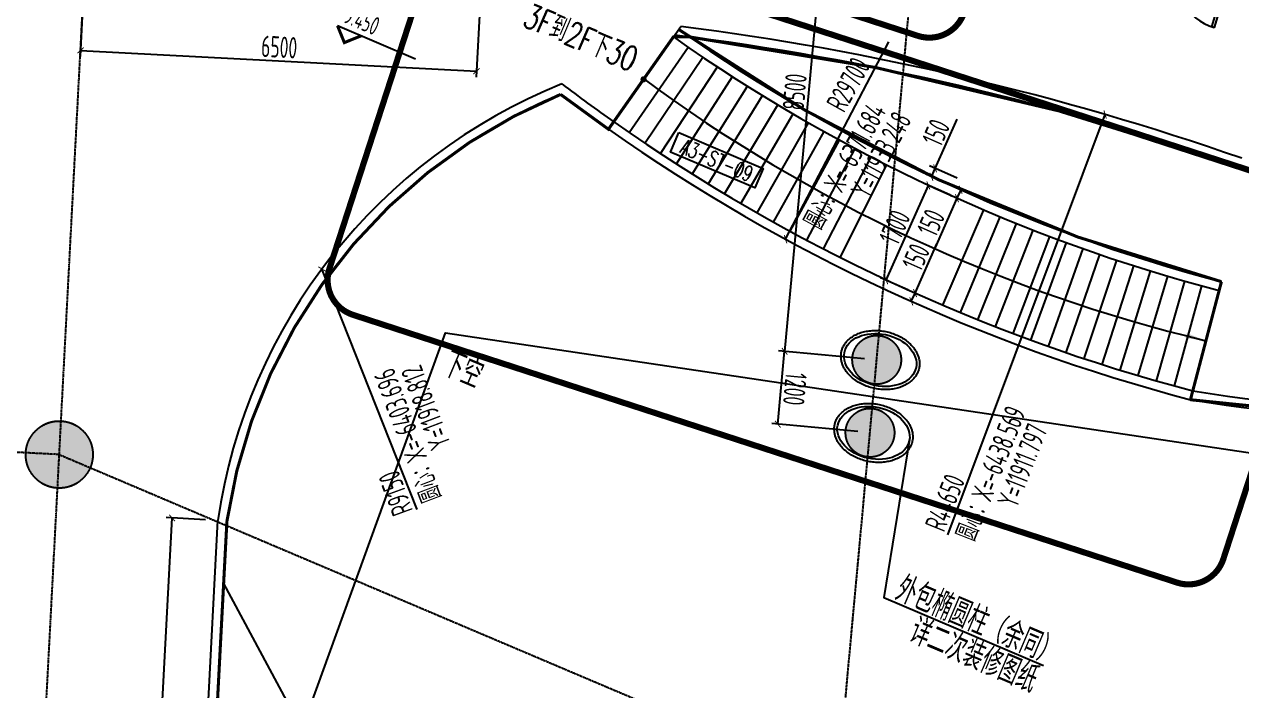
# Model space of a CAD drawing. Extents: x 11778731 to 12007717, y -6694179 to -6363962.
# Drawn here: x 11906590 to 11926542, y -6405151 to -6394229 of the extents above; entities that cross this region are included whole.
import ezdxf
from ezdxf.enums import TextEntityAlignment as Align
from ezdxf.xclip import XClip

# ---------------------------------------------------------------- set-up
doc = ezdxf.new("R2010")
doc.units = 0
doc.header["$LTSCALE"] = 10
doc.header["$MEASUREMENT"] = 0
doc.header["$XCLIPFRAME"] = 0
for name, pattern in [('A3-RG-axis-100$0$CENTER', [2, 1.25, -0.25, 0.25, -0.25]), ('A3-RI-3F$0$$1$CENTER', [2, 1.25, -0.25, 0.25, -0.25]), ('A3-RI-3F$0$DASH', [0.35, 0.25, -0.1]), ('DASHED2', [0.375, 0.25, -0.125])]:
    doc.linetypes.add(name, pattern=pattern)
for name, color, linetype in [('A-CLOD', 200, 'Continuous'), ('A3-RB-3F-100$0$A-DIMS-100', 1, 'Continuous'), ('A3-RG-axis-100$0$A-DIMS-100', 1, 'Continuous'), ('A3-RG-axis-100$0$A-GRID', 1, 'A3-RG-axis-100$0$CENTER'), ('A3-RI-3F$0$$1$A-GRID', 1, 'A3-RI-3F$0$$1$CENTER'), ('A3-RI-3F$0$A-DOOR', 32, 'Continuous'), ('A3-RI-3F$0$A-FLOR-CURT', 55, 'Continuous'), ('A3-RI-3F$0$A-GLAZ', 140, 'Continuous'), ('A3-RI-3F$0$A-STRS-HRAL', 80, 'Continuous'), ('A3-RI-3F$0$A-SYMB-VOID', 35, 'Continuous'), ('A3-RI-3F$0$A-WALL-FINI', 95, 'Continuous'), ('A3-RS-1F$0$A-HATH-GRAY', 8, 'Continuous'), ('A3-RS-1F$0$A-WALL', 7, 'Continuous'), ('A3-RV-3F$0$A-STRS', 50, 'Continuous'), ('A3-RV-3F$0$A-STRS-HRAL', 80, 'Continuous'), ('A3-RV-3F$0$A-SYMB-STRS', 1, 'Continuous'), ('A3-SYMB-3F-100$0$A-SYMB', 4, 'Continuous'), ('A3-SYMB-3F-100$0$A-SYMB-AREA', 4, 'Continuous'), ('A3-SYMB-3F-100$0$A-SYMB-NAME', 4, 'Continuous'), ('A3-SYMB-3F-100$0$A-SYMB-NAME-E', 4, 'Continuous'), ('A3-SYMB-3F-100$0$A-SYMB-NUMB-T', 4, 'Continuous'), ('A3-SYMB-3F-100$0$A-SYMB-STRS', 1, 'Continuous')]:
    doc.layers.add(name, color=color, linetype=linetype)
doc.styles.add('A3-RB-3F-100$0$XD2008', font='xd-hzs.shx', dxfattribs={"width": 0.7, "bigfont": 'xd-hztxt.shx'})
doc.styles.add('A3-RG-axis-100$0$XD2008', font='xd-hzs.shx', dxfattribs={"width": 0.7, "bigfont": 'xd-hztxt.shx'})
doc.styles.add('A3-SYMB-3F-100$0$ECADI', font='hzs.shx', dxfattribs={"width": 0.7, "bigfont": 'hztxt.shx'})
doc.styles.add('A3-SYMB-3F-100$0$ECADI-TXT', font='simplex.shx', dxfattribs={"bigfont": 'hztxt.shx'})
doc.styles.add('A3-SYMB-3F-100$0$XD2008', font='hzs.shx', dxfattribs={"width": 0.7, "bigfont": 'hztxt.shx'})
doc.dimstyles.new('A3-RB-3F-100$0$XD100$0', dxfattribs={"dimscale": 100, "dimtxt": 3.5, "dimasz": 1, "dimexe": 1, "dimexo": 2, "dimgap": 0.5, "dimtad": 1, "dimdec": 0, "dimdsep": 46, "dimtxsty": 'A3-RB-3F-100$0$XD2008', "dimblk1": 'A3-RB-3F-100$0$_ARCHTICK', "dimblk2": 'A3-RB-3F-100$0$_ARCHTICK', "dimsah": 1, "dimcen": 2.5, "dimclrt": 4, "dimaunit": 1, "dimadec": 0, "dimazin": 0, "dimtfac": 1, "dimtdec": 0, "dimtix": 1, "dimtmove": 0, "dimatfit": 3, "dimfxl": 0, "dimtolj": 1, "dimtzin": 0, "dimarcsym": 0})
doc.dimstyles.new('A3-RG-axis-100$0$XD100$0', dxfattribs={"dimscale": 100, "dimtxt": 3.5, "dimasz": 1, "dimexe": 1, "dimexo": 2, "dimgap": 0.5, "dimtad": 1, "dimdec": 0, "dimdsep": 46, "dimtxsty": 'A3-RG-axis-100$0$XD2008', "dimblk1": 'A3-RG-axis-100$0$_ARCHTICK', "dimblk2": 'A3-RG-axis-100$0$_ARCHTICK', "dimsah": 1, "dimcen": 2.5, "dimclrt": 4, "dimaunit": 1, "dimadec": 0, "dimazin": 0, "dimtfac": 1, "dimtdec": 0, "dimtix": 1, "dimtmove": 0, "dimatfit": 3, "dimfxl": 0, "dimtolj": 1, "dimtzin": 0, "dimarcsym": 0})

# ---------------------------------------------------------------- blocks, each defined once
blk = doc.blocks.new('A3-RV-3F')
at = {"layer": 'A3-RV-3F$0$A-STRS'}
for p, q in [((11916250, -6395826), (11917228, -6394435)), ((11916504, -6396002), (11917468, -6394602)), ((11916760, -6396176), (11917709, -6394766)), ((11917018, -6396348), (11917952, -6394927)), ((11917277, -6396516), (11918196, -6395086)), ((11917538, -6396682), (11918442, -6395243)), ((11917801, -6396846), (11918690, -6395396)), ((11918066, -6397006), (11918940, -6395548)), ((11918332, -6397164), (11919191, -6395696)), ((11918600, -6397318), (11919443, -6395842)), ((11918870, -6397470), (11919697, -6395985)), ((11919141, -6397620), (11919953, -6396126)), ((11919413, -6397766), (11920209, -6396264)), ((11919687, -6397910), (11920468, -6396399)), ((11919963, -6398050), (11920728, -6396532)), ((11921647, -6398833), (11922314, -6397269)), ((11921932, -6398953), (11922583, -6397382)), ((11922218, -6399070), (11922853, -6397493)), ((11922506, -6399184), (11923124, -6397600)), ((11922795, -6399295), (11923396, -6397705)), ((11923085, -6399403), (11923670, -6397806)), ((11923376, -6399508), (11923944, -6397905)), ((11923668, -6399610), (11924219, -6398001)), ((11923961, -6399708), (11924496, -6398095)), ((11924256, -6399804), (11924773, -6398185)), ((11924551, -6399897), (11925051, -6398272)), ((11924847, -6399986), (11925331, -6398357)), ((11925144, -6400073), (11925611, -6398438)), ((11925442, -6400156), (11925891, -6398517)), ((11925741, -6400236), (11926173, -6398592))]:
    blk.add_line(p, q, dxfattribs=at)
at = {"layer": 'A3-RV-3F$0$A-STRS-HRAL'}
for p, q in [((11917228, -6394435), (11917315, -6394313)), ((11916164, -6395948), (11916250, -6395826)), ((11926173, -6398592), (11926211, -6398447)), ((11925703, -6400382), (11925741, -6400236))]:
    blk.add_line(p, q, dxfattribs=at)
for radius in [27700, 27850, 29550, 29700]:
    blk.add_arc((11933253, -6371657), radius, 234.8733, 255.2733, dxfattribs=at)
at = {"layer": 'A3-RV-3F$0$A-SYMB-STRS', "extrusion": (-1.20972e-14, 6.84426e-15, -1), "const_width": 50, "elevation": 0}
blk.add_lwpolyline([(-11916741, -6395155, -1), (-11916737, -6395105, -1)], format="xyb", close=True, dxfattribs=at)
at = {"layer": 'A3-RV-3F$0$A-SYMB-STRS'}
blk.add_arc((11931904, -6374602), 25515, 233.4829, 256.5208, dxfattribs=at)
at = {"layer": 'A3-RV-3F$0$A-SYMB-STRS', "extrusion": (-9.81075e-10, -3.83351e-09, -1)}
blk.add_solid([(-11925620, -6399372, 0), (-11925641, -6399290, 0), (-11925957, -6399414, 0)], dxfattribs=at)
blk = doc.blocks.new('A3-RI-3F$0$J-双扇门-1800')
for points in [[(25, 80), (25, 955), (65, 955), (65, 80)], [(1775, 80), (1775, 955), (1735, 955), (1735, 80)], [(0, 80), (25, 80), (25, 40), (45, 40), (45, 0), (0, 0)], [(1800, 80), (1775, 80), (1775, 40), (1755, 40), (1755, 0), (1800, 0)]]:
    blk.add_lwpolyline(points, close=True)
for centre, start, end in [((25, 80), 360, 90), ((1775, 80), 90, 180)]:
    blk.add_arc(centre, 875, start, end)
blk = doc.blocks.new('A3-RI-3F')
at = {"layer": 'A3-RI-3F$0$$1$A-GRID'}
blk.add_line((11918377, -6423423), (11921341, -6391264), dxfattribs=at)
at = {"layer": 'A3-RI-3F$0$A-FLOR-CURT', "color": 212, "linetype": 'A3-RI-3F$0$DASH', "const_width": 50}
blk.add_lwpolyline([(11917315, -6394313, 0.089248), (11926211, -6398447), (11925703, -6400382, 0.09896), (11935487, -6399828, -0.017803), (11936101, -6399687)], format="xyb", dxfattribs=at)
at = {"layer": 'A3-RI-3F$0$A-FLOR-CURT', "color": 170, "linetype": 'A3-RI-3F$0$DASH', "const_width": 50}
blk.add_lwpolyline([(11926493, -6396565, 0.052123), (11917489, -6394434), (11917228, -6394435), (11916164, -6395948), (11915379, -6395377, 0.263888), (11909910, -6402375), (11909461, -6410947, 0.270782), (11913854, -6418314, 0.242696), (11921643, -6418532), (11929176, -6413825, -0.244698), (11942986, -6412739), (11948447, -6415057, 0.668179), (11951083, -6412467), (11948801, -6406818, 0.221695), (11943856, -6402207), (11926494, -6396566)], format="xyb", dxfattribs=at)
at = {"layer": 'A3-RI-3F$0$A-GLAZ', "const_width": 50}
blk.add_lwpolyline([(11917228, -6394435), (11916164, -6395948)], dxfattribs=at)
at = {"layer": 'A3-RI-3F$0$A-STRS-HRAL'}
for p, q in [((11917228, -6394435), (11917348, -6394265)), ((11916250, -6395826), (11916164, -6395948)), ((11926494, -6396566), (11943856, -6402207)), ((11909311, -6410944), (11909760, -6402360)), ((11909461, -6410947), (11909910, -6402375))]:
    blk.add_line(p, q, dxfattribs=at)
for centre, radius, start, end in [((11911797, -6438569), 44650, 70.7159, 82.858), ((11911797, -6438569), 44500, 70.7138, 82.9606), ((11918812, -6403696), 9150, 111.8867, 171.6007), ((11933253, -6371657), 29550, 232.8354, 234.8733), ((11918812, -6403696), 9000, 112.4251, 171.5558), ((11933253, -6371657), 29700, 233.0003, 234.8733), ((11929338, -6378532), 22000, 260.5903, 284.5336), ((11929338, -6378532), 22150, 260.5903, 284.5336)]:
    blk.add_arc(centre, radius, start, end, dxfattribs=at)
at = {"layer": 'A3-RI-3F$0$A-SYMB-VOID'}
blk.add_lwpolyline([(11909493, -6410336), (11913493, -6399283), (11947092, -6404294)], dxfattribs=at)
at = {"layer": 'A3-RI-3F$0$A-WALL-FINI'}
for centre in [(11920618, -6399731), (11920508, -6400926)]:
    blk.add_ellipse(centre, major_axis=(587, -125), ratio=0.708333, dxfattribs=at)
for points in [[(11921254, -6399867), (11921257, -6399855), (11921259, -6399842), (11921262, -6399812), (11921262, -6399794), (11921261, -6399758), (11921259, -6399740), (11921252, -6399705), (11921247, -6399687), (11921235, -6399652), (11921228, -6399635), (11921212, -6399601), (11921202, -6399584), (11921181, -6399552), (11921170, -6399536), (11921139, -6399497), (11921118, -6399476), (11921073, -6399434), (11921049, -6399415), (11920997, -6399379), (11920970, -6399362), (11920913, -6399332), (11920883, -6399318), (11920821, -6399295), (11920789, -6399284), (11920725, -6399268), (11920692, -6399261), (11920626, -6399251), (11920593, -6399248), (11920527, -6399246), (11920495, -6399247), (11920430, -6399253), (11920399, -6399258), (11920337, -6399271), (11920308, -6399279), (11920251, -6399300), (11920224, -6399312), (11920173, -6399340), (11920149, -6399356), (11920109, -6399387), (11920093, -6399402), (11920063, -6399433), (11920050, -6399450), (11920026, -6399485), (11920016, -6399503), (11920000, -6399538), (11919993, -6399555), (11919984, -6399589), (11919980, -6399606), (11919976, -6399640), (11919975, -6399658), (11919975, -6399693), (11919977, -6399711), (11919983, -6399746), (11919987, -6399763), (11919997, -6399798), (11920004, -6399815), (11920019, -6399849), (11920028, -6399866), (11920047, -6399898), (11920058, -6399914), (11920088, -6399953), (11920107, -6399975), (11920151, -6400017), (11920174, -6400037), (11920224, -6400073), (11920251, -6400091), (11920307, -6400122), (11920337, -6400136), (11920397, -6400161), (11920428, -6400172), (11920492, -6400190), (11920525, -6400197), (11920590, -6400208), (11920623, -6400212), (11920689, -6400216), (11920722, -6400216), (11920786, -6400212), (11920818, -6400208), (11920880, -6400196), (11920910, -6400189), (11920967, -6400170), (11920995, -6400158), (11921047, -6400132), (11921072, -6400117), (11921113, -6400087), (11921131, -6400073), (11921163, -6400041), (11921178, -6400024), (11921204, -6399989), (11921215, -6399970), (11921232, -6399935), (11921239, -6399919), (11921248, -6399891), (11921252, -6399879), (11921254, -6399867)], [(11921144, -6401062), (11921147, -6401050), (11921149, -6401037), (11921152, -6401007), (11921152, -6400989), (11921151, -6400953), (11921148, -6400935), (11921142, -6400900), (11921137, -6400882), (11921125, -6400847), (11921118, -6400830), (11921101, -6400796), (11921092, -6400779), (11921071, -6400747), (11921060, -6400731), (11921029, -6400692), (11921008, -6400671), (11920963, -6400629), (11920939, -6400610), (11920887, -6400574), (11920860, -6400557), (11920803, -6400527), (11920773, -6400513), (11920711, -6400490), (11920679, -6400479), (11920615, -6400462), (11920582, -6400456), (11920516, -6400446), (11920483, -6400443), (11920417, -6400441), (11920384, -6400442), (11920320, -6400448), (11920289, -6400453), (11920227, -6400466), (11920198, -6400474), (11920141, -6400495), (11920114, -6400507), (11920063, -6400535), (11920039, -6400551), (11919999, -6400582), (11919983, -6400597), (11919953, -6400628), (11919940, -6400645), (11919916, -6400680), (11919905, -6400698), (11919889, -6400733), (11919883, -6400750), (11919874, -6400783), (11919870, -6400801), (11919866, -6400835), (11919865, -6400853), (11919865, -6400888), (11919867, -6400906), (11919872, -6400941), (11919877, -6400958), (11919887, -6400993), (11919894, -6401010), (11919909, -6401044), (11919918, -6401061), (11919937, -6401093), (11919948, -6401109), (11919977, -6401148), (11919997, -6401170), (11920040, -6401212), (11920064, -6401231), (11920114, -6401268), (11920141, -6401286), (11920197, -6401317), (11920226, -6401331), (11920287, -6401356), (11920318, -6401367), (11920382, -6401385), (11920415, -6401392), (11920480, -6401403), (11920513, -6401407), (11920579, -6401411), (11920612, -6401411), (11920676, -6401407), (11920708, -6401403), (11920769, -6401391), (11920799, -6401384), (11920857, -6401365), (11920885, -6401353), (11920937, -6401327), (11920962, -6401312), (11921003, -6401282), (11921021, -6401268), (11921053, -6401236), (11921067, -6401219), (11921093, -6401184), (11921105, -6401165), (11921122, -6401130), (11921129, -6401114), (11921138, -6401086), (11921141, -6401074), (11921144, -6401062)]]:
    blk.add_open_spline(points, degree=3, knots=[0, 0, 0, 0, 0.076523, 0.076523, 0.183626, 0.183626, 0.290729, 0.290729, 0.397831, 0.397831, 0.504934, 0.504934, 0.612037, 0.612037, 0.719139, 0.719139, 0.87668, 0.87668, 1.03422, 1.03422, 1.191761, 1.191761, 1.349301, 1.349301, 1.506841, 1.506841, 1.664382, 1.664382, 1.821922, 1.821922, 1.979462, 1.979462, 2.137003, 2.137003, 2.294543, 2.294543, 2.452083, 2.452083, 2.609624, 2.609624, 2.73537, 2.73537, 2.861116, 2.861116, 2.986863, 2.986863, 3.092591, 3.092591, 3.198319, 3.198319, 3.304047, 3.304047, 3.409776, 3.409776, 3.515504, 3.515504, 3.621232, 3.621232, 3.72696, 3.72696, 3.832689, 3.832689, 3.989552, 3.989552, 4.146415, 4.146415, 4.303278, 4.303278, 4.460141, 4.460141, 4.617004, 4.617004, 4.773867, 4.773867, 4.93073, 4.93073, 5.087593, 5.087593, 5.244456, 5.244456, 5.401319, 5.401319, 5.558182, 5.558182, 5.715045, 5.715045, 5.84446, 5.84446, 5.973874, 5.973874, 6.103289, 6.103289, 6.20947, 6.20947, 6.283185, 6.283185, 6.283185, 6.283185], dxfattribs=at)
at = {"layer": 'A3-RI-3F$0$A-DOOR', "rotation": 163.1893244103685}
blk.add_blockref('A3-RI-3F$0$J-双扇门-1800', (11926390, -6393376), dxfattribs=at)
blk = doc.blocks.new('A3-RG-axis-100$0$_ARCHTICK')
at = {"color": 0, "linetype": 'ByBlock', "const_width": 0.15}
blk.add_lwpolyline([(-0.5, -0.5), (0.5, 0.5)], dxfattribs=at)
blk = doc.blocks.new('*D290')
at = {"layer": 'A3-RG-axis-100$0$A-DIMS-100', "color": 0, "lineweight": -2}
for p, q in [((11907598, -6392979), (11907505, -6394755)), ((11914090, -6393319), (11913997, -6395096)), ((11907511, -6394656), (11914002, -6394996))]:
    blk.add_line(p, q, dxfattribs=at)
at = {"layer": 'A3-RG-axis-100$0$A-DIMS-100', "color": 0, "lineweight": -2, "xscale": 100, "yscale": 100, "zscale": 100}
for p, rotation in [((11907511, -6394656), 177.0000581543103), ((11914002, -6394996), 357.0000581543102)]:
    blk.add_blockref('A3-RG-axis-100$0$_ARCHTICK', p, dxfattribs=dict(at, rotation=rotation))
at = {"layer": 'A3-RG-axis-100$0$A-DIMS-100', "color": 4, "insert": (11910768, -6394601), "char_height": 350, "attachment_point": 5, "rotation": 357.0001, "style": 'A3-RG-axis-100$0$XD2008'}
blk.add_mtext('\\A1;6500', dxfattribs=at)
blk = doc.blocks.new('*D293')
at = {"layer": 'A3-RG-axis-100$0$A-DIMS-100', "color": 0, "lineweight": -2}
for p, q in [((11918940, -6400783), (11919051, -6399588)), ((11920362, -6399710), (11918952, -6399579)), ((11920252, -6400904), (11918841, -6400773))]:
    blk.add_line(p, q, dxfattribs=at)
at = {"layer": 'A3-RG-axis-100$0$A-DIMS-100', "color": 0, "lineweight": -2, "xscale": 100, "yscale": 100, "zscale": 100}
for p, rotation in [((11919051, -6399588), 84.69567084425691), ((11918940, -6400783), 264.6956708442569)]:
    blk.add_blockref('A3-RG-axis-100$0$_ARCHTICK', p, dxfattribs=dict(at, rotation=rotation))
at = {"layer": 'A3-RG-axis-100$0$A-DIMS-100', "color": 4, "insert": (11919220, -6400206), "char_height": 350, "attachment_point": 5, "rotation": 264.6957, "style": 'A3-RG-axis-100$0$XD2008'}
blk.add_mtext('\\A1;1200', dxfattribs=at)
blk = doc.blocks.new('*D315')
at = {"layer": 'A3-RG-axis-100$0$A-DIMS-100', "color": 0, "lineweight": -2}
for p, q in [((11919831, -6391125), (11919051, -6399589)), ((11921142, -6391245), (11919732, -6391116)), ((11920362, -6399710), (11918952, -6399580))]:
    blk.add_line(p, q, dxfattribs=at)
at = {"layer": 'A3-RG-axis-100$0$A-DIMS-100', "color": 0, "lineweight": -2, "xscale": 100, "yscale": 100, "zscale": 100}
for p, rotation in [((11919831, -6391125), 84.73427666424118), ((11919051, -6399589), 264.7342766642412)]:
    blk.add_blockref('A3-RG-axis-100$0$_ARCHTICK', p, dxfattribs=dict(at, rotation=rotation))
at = {"layer": 'A3-RG-axis-100$0$A-DIMS-100', "color": 4, "insert": (11919217, -6395336), "char_height": 350, "attachment_point": 5, "rotation": 84.7343, "style": 'A3-RG-axis-100$0$XD2008'}
blk.add_mtext('\\A1;8500', dxfattribs=at)
blk = doc.blocks.new('A3-SYMB-3F-100$0$ECADI-TAG-NAME')
at = {"layer": 'A3-SYMB-3F-100$0$A-SYMB-NAME', "style": 'A3-SYMB-3F-100$0$ECADI-TXT', "width": 0.7}
blk.add_attdef('CHINESENAME', (1.86, 1.53), '', height=4, dxfattribs=at)
at = {"layer": 'A3-SYMB-3F-100$0$A-SYMB-NAME-E', "style": 'A3-SYMB-3F-100$0$ECADI-TXT', "width": 0.7}
blk.add_attdef('ENGLISHLOW', (2.18, 6.96), '', height=2.5, dxfattribs=at)
blk = doc.blocks.new('A3-SYMB-3F-100$0$ECADI-TAG-ROOM')
at = {"layer": 'A3-SYMB-3F-100$0$A-SYMB-AREA', "style": 'A3-SYMB-3F-100$0$ECADI', "width": 0.7}
blk.add_attdef('340M2', text='', height=2.5, dxfattribs=at).set_placement((7.17, -1.75), align=Align.MIDDLE_LEFT)
at = {"layer": 'A3-SYMB-3F-100$0$A-SYMB-NAME', "style": 'A3-SYMB-3F-100$0$ECADI', "width": 0.7}
blk.add_attdef('CHINESENAME', (-5.13, 0.09), '', height=4.5, dxfattribs=at)
at = {"layer": 'A3-SYMB-3F-100$0$A-SYMB-NAME-E', "style": 'A3-SYMB-3F-100$0$ECADI', "width": 0.7}
for tag, p in [('ENGLISHHIGH', (-5.13, 8.04)), ('ENGLISHLOW', (-5.13, 4.84))]:
    blk.add_attdef(tag, p, '', height=2.5, dxfattribs=at)
blk = doc.blocks.new('A3-SYMB-3F-100$0$ECADI-TAG-HGHT（国标）')
at = {"color": 1}
blk.add_line((-2.12, 2.12), (11.77, 2.12), dxfattribs=at)
at = {"color": 1, "const_width": 0.5}
blk.add_lwpolyline([(-2.12, 2.12), (0, 0), (2.12, 2.12)], dxfattribs=at)
at = {"color": 1}
blk.add_point((-1.48, 4.6), dxfattribs=at)
at = {"style": 'A3-SYMB-3F-100$0$XD2008', "width": 0.7}
blk.add_attdef('FL', text='', height=3, dxfattribs=at).set_placement((-2.69, 2.97), align=Align.RIGHT)
for tag, p in [('F.F.L.', (2.28, 2.97)), ('T.O.S.', (2.28, -1.1))]:
    blk.add_attdef(tag, p, '', height=3, dxfattribs=at)
blk = doc.blocks.new('A3-SYMB-3F-100$0$ECADI-TAG-CODE')
at = {"layer": 'A3-SYMB-3F-100$0$A-SYMB-NUMB-T', "color": 1}
blk.add_lwpolyline([(0, 3.5), (15, 3.5), (15, 0), (0, 0)], close=True, dxfattribs=at)
at = {"layer": 'A3-SYMB-3F-100$0$A-SYMB-NUMB-T', "style": 'A3-SYMB-3F-100$0$ECADI-TXT', "width": 0.7}
blk.add_attdef('CODE', text='', height=2.5, dxfattribs=at).set_placement((7.5, 1.75), align=Align.MIDDLE_CENTER)
blk = doc.blocks.new('A3-SYMB-3F-100')
at = {"layer": 'A3-SYMB-3F-100$0$A-SYMB'}
for points in [[(11921102, -6400999), (11920676, -6403626), (11923297, -6404739)], [(11909857, -6403393), (11911047, -6405610), (11914017, -6406871)]]:
    blk.add_lwpolyline(points, dxfattribs=at)
ref = blk.add_blockref('A3-SYMB-3F-100$0$ECADI-TAG-HGHT（国标）', (11911835, -6394528), dxfattribs=dict(at, xscale=100, yscale=99.99999999999999, rotation=337))
ref.add_attrib('F.F.L.', '9.450', (11911800, -6394191), dxfattribs={"layer": '0', "height": 300, "rotation": 337, "style": 'A3-SYMB-3F-100$0$XD2008', "width": 0.7})
at = {"layer": 'A3-SYMB-3F-100$0$A-SYMB', "xscale": 100.0000000100172, "yscale": 100.0000000002328, "zscale": 100, "rotation": 337}
blk.add_blockref('A3-SYMB-3F-100$0$ECADI-TAG-CODE', (11917183, -6396325), dxfattribs=at).add_auto_attribs({'CODE': 'A3-ST-09'})
at = {"layer": 'A3-SYMB-3F-100$0$A-SYMB'}
ref = blk.add_blockref('A3-SYMB-3F-100$0$ECADI-TAG-ROOM', (11913875, -6400176), dxfattribs=dict(at, xscale=99.99999999989046, yscale=100.0000000001164, rotation=337))
ref.add_attrib('CHINESENAME', '下空', (11913407, -6399968), dxfattribs={"height": 450, "rotation": 337, "style": 'A3-SYMB-3F-100$0$ECADI', "width": 0.7})
ref = blk.add_blockref('A3-SYMB-3F-100$0$ECADI-TAG-ROOM', (11922381, -6404322), dxfattribs=dict(at, xscale=-99.9999999998905, yscale=100.0000000001164, rotation=336.9999999996269))
ref.add_attrib('CHINESENAME', '外包椭圆柱（余同）', (11920831, -6403655), dxfattribs={"height": 450, "rotation": 337, "style": 'A3-SYMB-3F-100$0$ECADI', "width": 0.7})
ref = blk.add_blockref('A3-SYMB-3F-100$0$ECADI-TAG-ROOM', (11922606, -6405009), dxfattribs=dict(at, xscale=-99.9999999998905, yscale=100.0000000001164, rotation=336.9999999996269))
ref.add_attrib('CHINESENAME', '详二次装修图纸', (11921056, -6404342), dxfattribs={"height": 450, "rotation": 337, "style": 'A3-SYMB-3F-100$0$ECADI', "width": 0.7})
at = {"layer": 'A3-SYMB-3F-100$0$A-SYMB-STRS'}
ref = blk.add_blockref('A3-SYMB-3F-100$0$ECADI-TAG-NAME', (11914505, -6394315, 0), dxfattribs=dict(at, xscale=100, yscale=99.99999999999999, rotation=337))
ref.add_attrib('CHINESENAME', '3F到2F下30', (11914736, -6394247, 0), dxfattribs={"height": 400, "rotation": 337, "style": 'A3-SYMB-3F-100$0$ECADI-TXT', "oblique": 360, "width": 0.7})
blk = doc.blocks.new('A3-RB-3F-100$0$_ARCHTICK')
at = {"color": 0, "linetype": 'ByBlock', "const_width": 0.15}
blk.add_lwpolyline([(-0.5, -0.5), (0.5, 0.5)], dxfattribs=at)
blk = doc.blocks.new('*D1236')
at = {"layer": 'A3-RB-3F-100$0$A-DIMS-100', "color": 0, "lineweight": -2}
for p, q in [((11908562, -6410904), (11909012, -6402320)), ((11909561, -6402349), (11908912, -6402315)), ((11909111, -6410933), (11908463, -6410899))]:
    blk.add_line(p, q, dxfattribs=at)
at = {"layer": 'A3-RB-3F-100$0$A-DIMS-100', "color": 0, "lineweight": -2, "xscale": 100, "yscale": 100, "zscale": 100}
for p, rotation in [((11909012, -6402320), 86.99999999916234), ((11908562, -6410904), 266.9999999991624)]:
    blk.add_blockref('A3-RB-3F-100$0$_ARCHTICK', p, dxfattribs=dict(at, rotation=rotation))
at = {"layer": 'A3-RB-3F-100$0$A-DIMS-100', "color": 4, "insert": (11908597, -6405940), "char_height": 350, "attachment_point": 5, "rotation": 87, "style": 'A3-RB-3F-100$0$XD2008'}
blk.add_mtext('\\A1;8596', dxfattribs=at)
blk = doc.blocks.new('*D1195')
at = {"layer": 'A3-RB-3F-100$0$A-DIMS-100', "color": 0, "lineweight": -2}
for p, q in [((11921189, -6398633), (11921548, -6397825)), ((11921070, -6398580), (11921098, -6398592)), ((11921128, -6398770), (11921189, -6398633)), ((11921009, -6398717), (11921037, -6398729))]:
    blk.add_line(p, q, dxfattribs=at)
at = {"layer": 'A3-RB-3F-100$0$A-DIMS-100', "color": 0, "lineweight": -2, "xscale": 100, "yscale": 100, "zscale": 100}
for p, rotation in [((11921128, -6398770), 246.0398667706605), ((11921189, -6398633), 66.03986677066048)]:
    blk.add_blockref('A3-RB-3F-100$0$_ARCHTICK', p, dxfattribs=dict(at, rotation=rotation))
at = {"layer": 'A3-RB-3F-100$0$A-DIMS-100', "color": 4, "insert": (11921204, -6398046), "char_height": 350, "attachment_point": 5, "rotation": 66.0399, "style": 'A3-RB-3F-100$0$XD2008'}
blk.add_mtext('\\A1;150', dxfattribs=at)
blk = doc.blocks.new('*D1196')
at = {"layer": 'A3-RB-3F-100$0$A-DIMS-100', "color": 0, "lineweight": -2}
for p, q in [((11920717, -6398423), (11921407, -6396869)), ((11921760, -6397026), (11921316, -6396829)), ((11921070, -6398580), (11920625, -6398382))]:
    blk.add_line(p, q, dxfattribs=at)
at = {"layer": 'A3-RB-3F-100$0$A-DIMS-100', "color": 0, "lineweight": -2, "xscale": 100, "yscale": 100, "zscale": 100}
for p, rotation in [((11921407, -6396869), 66.0398667706839), ((11920717, -6398423), 246.0398667706839)]:
    blk.add_blockref('A3-RB-3F-100$0$_ARCHTICK', p, dxfattribs=dict(at, rotation=rotation))
at = {"layer": 'A3-RB-3F-100$0$A-DIMS-100', "color": 4, "insert": (11920856, -6397555), "char_height": 350, "attachment_point": 5, "rotation": 66.0399, "style": 'A3-RB-3F-100$0$XD2008'}
blk.add_mtext('\\A1;1700', dxfattribs=at)
blk = doc.blocks.new('*D1197')
at = {"layer": 'A3-RB-3F-100$0$A-DIMS-100', "color": 0, "lineweight": -2}
for p, q in [((11921821, -6396889), (11921845, -6396900)), ((11921876, -6397078), (11921517, -6397885)), ((11921760, -6397026), (11921785, -6397037)), ((11921937, -6396940), (11921876, -6397078))]:
    blk.add_line(p, q, dxfattribs=at)
at = {"layer": 'A3-RB-3F-100$0$A-DIMS-100', "color": 0, "lineweight": -2, "xscale": 100, "yscale": 100, "zscale": 100}
for p, rotation in [((11921937, -6396940), 66.03986677058832), ((11921876, -6397078), 246.0398667705883)]:
    blk.add_blockref('A3-RB-3F-100$0$_ARCHTICK', p, dxfattribs=dict(at, rotation=rotation))
at = {"layer": 'A3-RB-3F-100$0$A-DIMS-100', "color": 4, "insert": (11921450, -6397481), "char_height": 350, "attachment_point": 5, "rotation": 66.0399, "style": 'A3-RB-3F-100$0$XD2008'}
blk.add_mtext('\\A1;150', dxfattribs=at)
blk = doc.blocks.new('*D1198')
at = {"layer": 'A3-RB-3F-100$0$A-DIMS-100', "color": 0, "lineweight": -2}
for p, q in [((11921518, -6396590), (11921877, -6395783)), ((11921821, -6396889), (11921366, -6396687)), ((11921882, -6396752), (11921427, -6396550)), ((11921458, -6396727), (11921518, -6396590))]:
    blk.add_line(p, q, dxfattribs=at)
at = {"layer": 'A3-RB-3F-100$0$A-DIMS-100', "color": 0, "lineweight": -2, "xscale": 100, "yscale": 100, "zscale": 100}
for p, rotation in [((11921518, -6396590), 66.03986677051601), ((11921458, -6396727), 246.039866770516)]:
    blk.add_blockref('A3-RB-3F-100$0$_ARCHTICK', p, dxfattribs=dict(at, rotation=rotation))
at = {"layer": 'A3-RB-3F-100$0$A-DIMS-100', "color": 4, "insert": (11921533, -6396004), "char_height": 350, "attachment_point": 5, "rotation": 66.0399, "style": 'A3-RB-3F-100$0$XD2008'}
blk.add_mtext('\\A1;150', dxfattribs=at)
blk = doc.blocks.new('A3-RS-1F')
at = {"layer": 'A3-RS-1F$0$A-HATH-GRAY'}
h = blk.add_hatch(color=256, dxfattribs=at)
edge = h.paths.add_edge_path()
edge.add_arc((11920561, -6399728), 400, 0, 360)
h = blk.add_hatch(color=256, dxfattribs=at)
edge = h.paths.add_edge_path()
edge.add_arc((11920451, -6400923), 400, 0, 360)
h = blk.add_hatch(color=256, dxfattribs=at)
edge = h.paths.add_edge_path()
edge.add_arc((11907163, -6401281), 550, 0, 360)
at = {"layer": 'A3-RS-1F$0$A-WALL'}
for centre, radius in [((11920561, -6399728), 400), ((11920451, -6400923), 400), ((11907163, -6401281), 550)]:
    blk.add_circle(centre, radius, dxfattribs=at)
blk = doc.blocks.new('A3-RG-axis-100')
at = {"layer": 'A3-RG-axis-100$0$A-GRID'}
for p, q in [((11905726.9, -6428689.6), (11909024.2, -6365773.6)), ((11918377.3, -6423422.6), (11921340.9, -6391263.8)), ((11907163.1, -6401280.7), (11891074.7, -6400437.6)), ((11907163.4, -6401280.8), (11992184.7, -6437370.3))]:
    blk.add_line(p, q, dxfattribs=at)
at = {"layer": 'A3-RG-axis-100$0$A-DIMS-100'}
for base, p1, p2, angle, picture, middle in [((11919051.2, -6399588.8), (11921340.9, -6391263.8), (11920561, -6399728), 84.73428, '*D315', (11919217.2, -6395336.1)), ((11914001.7, -6394995.8), (11907609, -6392779), (11914100.1, -6393119.1), 357.00006, '*D290', (11910767.9, -6394601)), ((11919051.3, -6399587.8), (11920451.1, -6400922.9), (11920561.2, -6399728), 264.69567, '*D293', (11919219.9, -6400206.1))]:
    dim = blk.add_linear_dim(base=base, p1=p1, p2=p2, angle=angle, dimstyle='A3-RG-axis-100$0$XD100$0', override={"dimasz": 1}, dxfattribs=at)
    dim.commit()
    dim.dimension.update_dxf_attribs({"geometry": picture, "text_midpoint": middle})
blk = doc.blocks.new('A3-RB-3F-100')
at = {"layer": 'A3-RB-3F-100$0$A-DIMS-100'}
for p, q in [((11919066.9, -6397750.3), (11920762.1, -6394513.2)), ((11921726.4, -6402598.4), (11924305.2, -6395706.5)), ((11913030.9, -6402179.7), (11911468.1, -6398238.6))]:
    blk.add_line(p, q, dxfattribs=at)
at = {"layer": 'A3-RB-3F-100$0$A-DIMS-100', "zscale": 100}
for p, xscale, yscale, rotation in [((11924305.2, -6395706.5), 99.99999999999994, 99.99999999999996, 61.09850001600234), ((11919066.9, -6397750.3), 100, 100, 62.36003214312011), ((11911468.1, -6398238.6), 99.99999999999999, 100, 103.2649351171314)]:
    blk.add_blockref('A3-RB-3F-100$0$_ARCHTICK', p, dxfattribs=dict(at, xscale=xscale, yscale=yscale, rotation=rotation))
at = {"layer": 'A3-RB-3F-100$0$A-DIMS-100', "style": 'A3-RB-3F-100$0$XD2008', "width": 0.7}
for s, rotation, p in [('R29700', 60.8418, (11920026.9, -6395693.2)), ('圆心：X=-6371.684', 61.52489, (11919655.1, -6397622.7)), ('Y=11933.248', 61.52489, (11920426.1, -6397116.1)), ('圆心：X=-6403.696', 110.7949, (11913446.8, -6401974.3)), ('Y=11918.812', 110.7949, (11913587.4, -6401114.9)), ('圆心：X=-6438.569', 68.62846, (11922172.6, -6402725.3)), ('Y=11911.797', 68.62846, (11922853.7, -6402182.7)), ('R9150', 110.1118, (11912964.8, -6402197.2)), ('R44650', 67.94537, (11921665.7, -6402567))]:
    blk.add_text(s, height=350, rotation=rotation, dxfattribs=at).set_placement(p)
at = {"layer": 'A3-RB-3F-100$0$A-DIMS-100'}
for base, p1, p2, angle, picture, middle in [((11921518.5, -6396590.4), (11922003.8, -6396970.2), (11922064.7, -6396833.2), 66.03987, '*D1198', (11921738.4, -6396095.4)), ((11921936.8, -6396940.5), (11921942.9, -6397107.3), (11922003.8, -6396970.2), 66.03987, '*D1197', (11921655.9, -6397572.5)), ((11921189.2, -6398632.7), (11921191.6, -6398797.9), (11921252.5, -6398660.8), 66.03987, '*D1195', (11921409.2, -6398137.7)), ((11909012.3, -6402320.4), (11909310.6, -6410943.6), (11909760.5, -6402359.6), 87, '*D1236', (11908822, -6405951.4))]:
    dim = blk.add_linear_dim(base=base, p1=p1, p2=p2, angle=angle, dimstyle='A3-RB-3F-100$0$XD100$0', dxfattribs=at)
    dim.commit()
    dim.dimension.update_dxf_attribs({"geometry": picture, "text_midpoint": middle, "dimtype": 129})
dim = blk.add_aligned_dim(p1=(11921252.5, -6398660.8), p2=(11921942.9, -6397107.3), distance=586.3, dimstyle='A3-RB-3F-100$0$XD100$0', dxfattribs=at)
dim.commit()
dim.dimension.update_dxf_attribs({"geometry": '*D1196', "text_midpoint": (11920856.3, -6397554.6)})

msp = doc.modelspace()

# ---------------------------------------------------------------- linework, layer by layer
at = {"layer": 'A-CLOD', "linetype": 'DASHED2', "const_width": 100}
for points in [[(11914605, -6381853), (11924298, -6385002, -0.414212), (11924683, -6385758), (11921994, -6394032, -0.414214), (11921238, -6394418), (11911546, -6391268, -0.414214), (11911160, -6390512), (11913849, -6382238, -0.414215)], [(11914075, -6392528), (11927585, -6396918, -0.414212), (11927970, -6397674), (11926242, -6402994, -0.414214), (11925486, -6403380), (11911975, -6398990, -0.414214), (11911590, -6398234), (11913319, -6392914, -0.414215)]]:
    msp.add_lwpolyline(points, format="xyb", close=True, dxfattribs=at)

# ---------------------------------------------------------------- block references
for name in ['A3-RG-axis-100', 'A3-RB-3F-100', 'A3-RI-3F', 'A3-RI-3F', 'A3-RI-3F', 'A3-SYMB-3F-100', 'A3-SYMB-3F-100', 'A3-RV-3F', 'A3-RV-3F']:
    msp.add_blockref(name, (0, 0))
ref = msp.add_blockref('A3-RS-1F', (0, 0))
XClip(ref).set_block_clipping_path([(11880575.4595815204, -6415096.270357037), (11910249.6177904997, -6426601.7009763205), (11922841.9025027994, -6430599.4828046197), (11977834.5324543808, -6451371.0095163761), (12008409.3102089595, -6381594.5835881606), (11890394.8696729206, -6356927.6296852781), (11884882.5177205391, -6396620.1386088813)])

doc.saveas('drawing.dxf')
